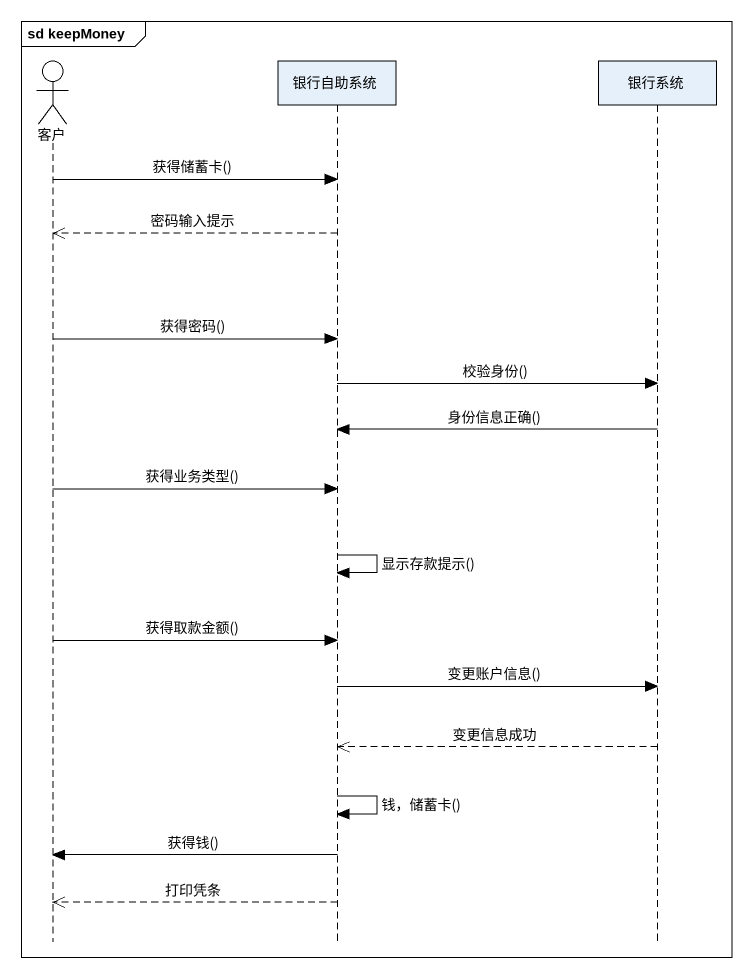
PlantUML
@startuml
mainframe sd keepMoney
hide footbox
actor 客户
participant 银行自助系统
participant 银行系统

客户 -> 银行自助系统 : 获得储蓄卡()
银行自助系统 -->> 客户 : 密码输入提示
客户 -> 银行自助系统 : 获得密码()
银行自助系统 -> 银行系统 : 校验身份()
银行系统 -> 银行自助系统 : 身份信息正确()
客户 -> 银行自助系统 : 获得业务类型()
银行自助系统 -> 银行自助系统 : 显示存款提示()
客户 -> 银行自助系统 : 获得取款金额()
银行自助系统 -> 银行系统 : 变更账户信息()
银行系统 -->> 银行自助系统 : 变更信息成功
银行自助系统 -> 银行自助系统 : 钱，储蓄卡()
银行自助系统 -> 客户 : 获得钱()
银行自助系统 -->> 客户 : 打印凭条
@enduml
